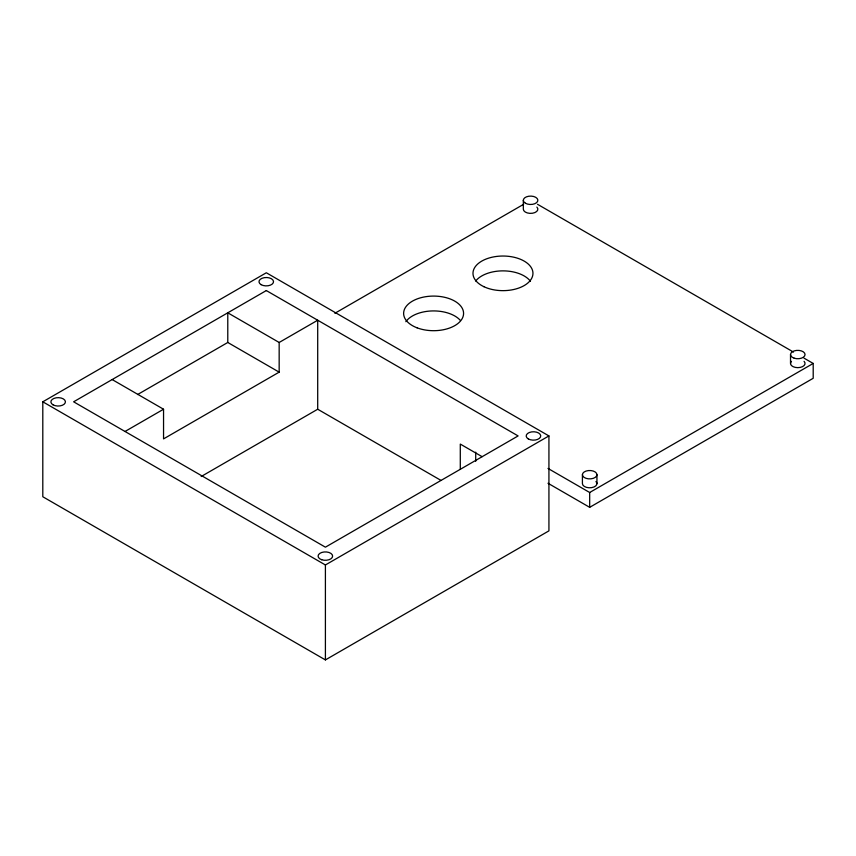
<?xml version="1.0" encoding="UTF-8"?>
<svg xmlns="http://www.w3.org/2000/svg" width="856" height="856" viewBox="0 0 856 856"><rect width="100%" height="100%" fill="white"/><g stroke="black" fill="none" stroke-linecap="round" stroke-linejoin="round"><path stroke-width="1.28" d="M42.8 401.806L266.323 272.764L548.931 435.929L548.931 530.859L325.408 659.912L42.8 496.748L42.8 401.806L325.408 564.971L548.931 435.929M137.602 394.541L227.782 342.475L279.163 372.146L279.163 342.475L227.782 312.815L227.782 342.475M125.019 431.478L163.549 409.232L163.549 438.893L279.163 372.146M279.163 342.475L317.704 320.23L317.704 409.232L440.936 480.377M334.867 313.285L523.637 204.295M201.171 476.514L317.704 409.232M547.979 468.425L589.677 492.5L813.2 363.447L813.2 378.288L589.677 507.33L547.979 483.255M537.536 204.295L793.512 352.084M803.934 358.097L813.2 363.447M482.089 456.665L460.293 444.082L460.293 468.885M112.168 379.561L163.549 409.232M790.516 354.555L790.516 363.447M596.942 474.695A7.265 4.194 0 0 1 586.05 478.333A7.265 4.194 0 0 1 586.05 471.068A7.265 4.194 0 0 1 596.942 474.695L596.942 483.597M589.677 492.5L589.677 507.33M582.412 474.695L582.412 483.597A7.265 4.194 0 0 0 591.56 487.653A7.265 4.194 0 0 0 595.969 481.5M523.326 200.283L523.326 209.185A7.265 4.194 0 0 0 532.475 213.24A7.265 4.194 0 0 0 536.883 207.088M475.711 452.15L475.711 461.288M325.408 564.971L325.408 659.912M804.073 361.35A7.265 4.194 0 0 1 797.781 367.652A7.265 4.194 0 0 1 791.49 361.35M405.851 321.685A29.971 17.302 0 0 1 432.462 310.931A29.971 17.302 0 0 1 460.421 320.486M475.669 281.025A29.971 17.302 0 0 1 503.178 270.871A29.971 17.302 0 0 1 530.442 281.25M266.323 290.559L73.627 401.806L325.408 547.177L518.105 435.929L266.323 290.559M794.154 358.183A7.265 4.194 0 0 0 805.047 354.555A7.265 4.194 0 0 0 794.154 350.917A7.265 4.194 0 0 0 794.154 358.183M417.075 327.827A29.971 17.302 0 0 0 463.524 314.43A29.971 17.302 0 0 0 420.21 297.909A29.971 17.302 0 0 0 417.075 327.827M483.95 286.717A29.971 17.302 0 0 0 532.55 276.167A29.971 17.302 0 0 0 492.414 257.142A29.971 17.302 0 0 0 483.95 286.717M525.456 203.257A7.265 4.194 0 0 0 537.611 201.374A7.265 4.194 0 0 0 528.708 196.238A7.265 4.194 0 0 0 525.456 203.257M321.717 559.738A7.265 4.194 0 0 0 332.62 556.111A7.265 4.194 0 0 0 321.717 552.473A7.265 4.194 0 0 0 321.717 559.738M53.019 404.813A7.265 4.194 0 0 0 65.174 402.93A7.265 4.194 0 0 0 56.271 397.794A7.265 4.194 0 0 0 53.019 404.813M528.323 438.925A7.265 4.194 0 0 0 540.478 437.041A7.265 4.194 0 0 0 531.576 431.906A7.265 4.194 0 0 0 528.323 438.925M261.123 284.663A7.265 4.194 0 0 0 273.278 282.78A7.265 4.194 0 0 0 264.376 277.644A7.265 4.194 0 0 0 261.123 284.663"/></g></svg>
